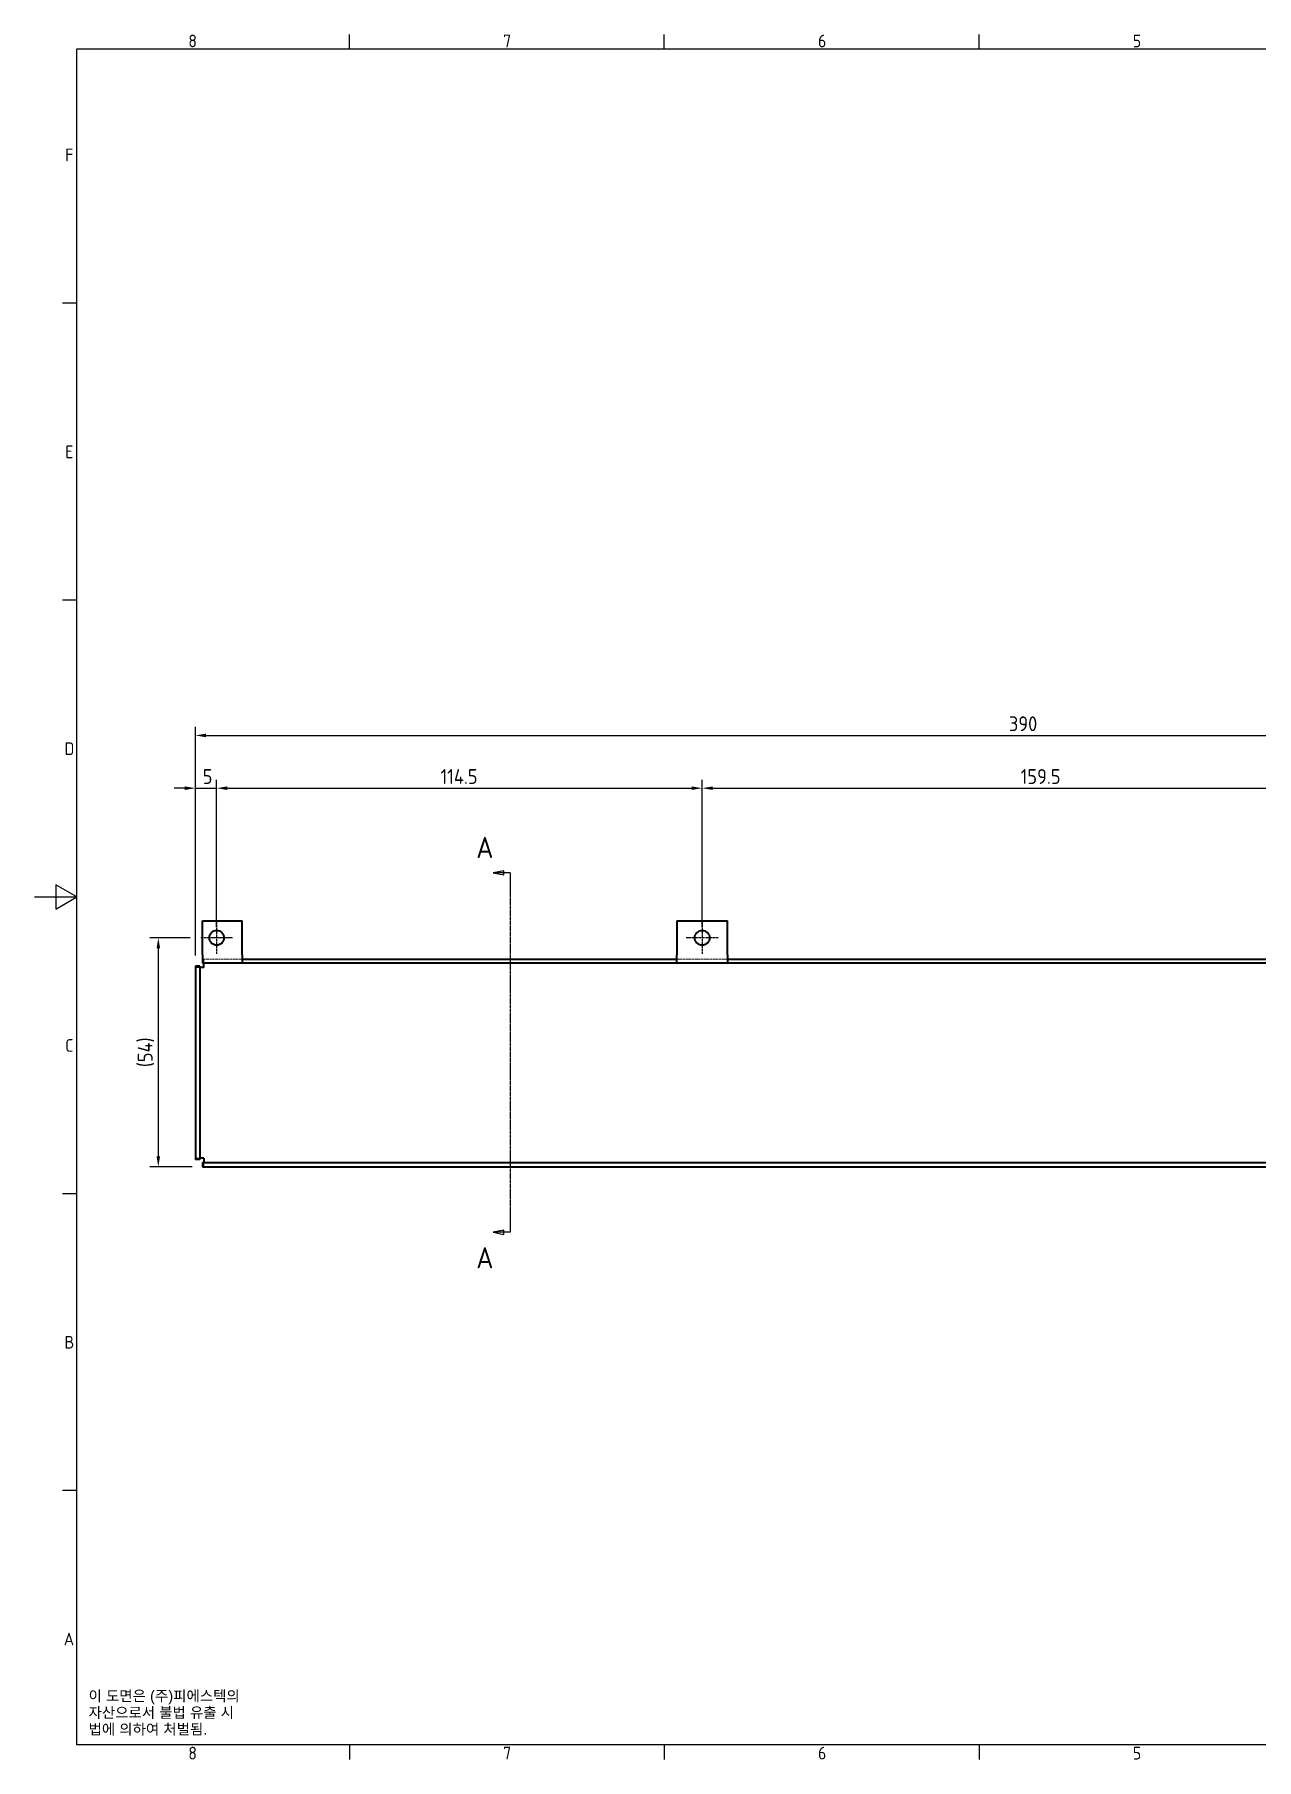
# Model space of a CAD drawing. Header units: millimetres. Extents: x 0 to 594, y 0 to 420.
# Drawn here: x 0 to 288.2, y 6.6 to 413.4 of the extents above; entities that cross this region are included whole.
import ezdxf

# ---------------------------------------------------------------- set-up
doc = ezdxf.new("R2010")
doc.units = ezdxf.units.MM
for name, pattern in [('CHAIN', [0.7087, 0.4724, -0.0591, 0.1181, -0.0591]), ('DASHED', [0.2067, 0.1654, -0.0413]), ('DOUBLE_DASH_CHAIN', [1.2403, 0.6614, -0.0827, 0.1654, -0.0827, 0.1654, -0.0827])]:
    doc.linetypes.add(name, pattern=pattern)
doc.layers.get('0').update_dxf_attribs({"color": 3, "lineweight": 25, "true_color": 0x00ff00})
for name, color, linetype, lineweight, true_color in [('가려진 것(ISO)', 2, 'DASHED', 18, 0xffff00), ('가시적인 것(ISO)', 3, 'Continuous', 40, 0x00ff00), ('기호(ISO)', 5, 'Continuous', 25, 0x0000ff), ('중심 표식(ISO)', 1, 'Continuous', 25, 0xff0000), ('치수(ISO)', 2, 'Continuous', 25, 0xffff00)]:
    doc.layers.add(name, color=color, linetype=linetype, lineweight=lineweight, true_color=true_color)
doc.layers.add('경계(ISO)', color=7, linetype='Continuous', lineweight=25)
doc.layers.add('단면선(ISO)', color=7, linetype='CHAIN', lineweight=25)
doc.styles.add('문자 텍스트_PSTEK_POSCO', font='isocp.shx')
doc.styles.add('부품번호텍스트_PSTEK_POSCO', font='isocp.shx')
doc.styles.add('치수 텍스트_PSTEK_POSCO', font='isocp.shx')
doc.dimstyles.new('치수_PSTEK_POSCO', dxfattribs={"dimtxt": 3.5, "dimasz": 2.5, "dimexe": 2, "dimexo": 2.5, "dimgap": 1, "dimtad": 1, "dimrnd": 1e-08, "dimdsep": 46, "dimtxsty": '치수 텍스트_PSTEK_POSCO', "dimcen": 0.09, "dimdle": 10, "dimclrd": 7, "dimclre": 7, "dimclrt": 2, "dimadec": 1, "dimazin": 2, "dimtfac": 1, "dimtmove": 0, "dimatfit": 3, "dimfxl": 1, "dimtolj": 1, "dimlwd": -1, "dimlwe": -1, "dimarcsym": 0})

# ---------------------------------------------------------------- blocks, each defined once
blk = doc.blocks.new('경계 Default Border')
at = {"layer": '경계(ISO)'}
for p, q in [((74.25, 410), (74.25, 413.4)), ((148.5, 410), (148.5, 413.4)), ((222.75, 410), (222.75, 413.4)), ((10, 350), (6.6, 350)), ((10, 280), (6.6, 280)), ((10, 140), (6.6, 140)), ((10, 70), (6.6, 70)), ((74.25, 10), (74.25, 6.6)), ((148.5, 10), (148.5, 6.6)), ((222.75, 10), (222.75, 6.6))]:
    blk.add_line(p, q, dxfattribs=at)
at = {"layer": '경계(ISO)', "flags": 128}
for points in [[(10, 10), (10, 410), (584, 410), (584, 10), (10, 10)], [(0, 210), (10, 210), (5, 212.89), (5, 207.11), (10, 210)]]:
    blk.add_lwpolyline(points, dxfattribs=at)
at = {"layer": '경계(ISO)', "color": 2, "true_color": 0xffff00, "char_height": 3, "attachment_point": 7, "style": '문자 텍스트_PSTEK_POSCO'}
for s, insert in [('8', (36.27, 410.37)), ('7', (110.52, 410.39)), ('6', (184.77, 410.37)), ('5', (259.02, 410.37)), ('F', (7.24, 383.5)), ('E', (7.24, 313.47)), ('D', (7.08, 243.47)), ('C', (7.24, 173.47)), ('B', (7.08, 103.47)), ('A', (6.91, 33.49)), ('8', (36.27, 6.57)), ('7', (110.52, 6.59)), ('6', (184.77, 6.57)), ('5', (259.02, 6.57))]:
    blk.add_mtext(s, dxfattribs=dict(at, insert=insert))
blk = doc.blocks.new('2dTransSection0')
at = {"layer": '단면선(ISO)', "linetype": 'Continuous'}
for p, q in [((110.66, 216.18), (108.16, 215.68)), ((110.66, 215.68), (108.16, 215.68)), ((108.16, 215.68), (110.66, 215.18)), ((110.66, 215.18), (110.66, 216.18)), ((112.16, 215.68), (110.66, 215.68)), ((112.16, 215.68), (112.16, 211.71)), ((112.16, 134.89), (112.16, 130.92)), ((110.66, 131.42), (108.16, 130.92)), ((110.66, 130.92), (108.16, 130.92)), ((108.16, 130.92), (110.66, 130.42)), ((110.66, 130.42), (110.66, 131.42)), ((112.16, 130.92), (110.66, 130.92))]:
    blk.add_line(p, q, dxfattribs=at)
at = {"layer": '단면선(ISO)', "linetype": 'DOUBLE_DASH_CHAIN'}
blk.add_line((112.16, 215.68), (112.16, 130.92), dxfattribs=at)
at = {"layer": '단면선(ISO)', "linetype": 'Continuous', "flags": 128}
for points in [[(110.66, 216.18), (108.16, 215.68), (110.66, 215.18), (110.66, 216.18)], [(110.66, 131.42), (108.16, 130.92), (110.66, 130.42), (110.66, 131.42)]]:
    blk.add_lwpolyline(points, dxfattribs=at)
at = {"layer": '단면선(ISO)'}
for points in [[(110.66, 216.18), (108.16, 215.68), (110.66, 215.18), (110.66, 216.18)], [(110.66, 131.42), (108.16, 130.92), (110.66, 130.42), (110.66, 131.42)]]:
    blk.add_solid(points, dxfattribs=at)
at = {"layer": '단면선(ISO)', "char_height": 5, "attachment_point": 7, "style": '부품번호텍스트_PSTEK_POSCO'}
for insert in [(104.18, 219.18), (104.18, 122.41)]:
    blk.add_mtext('A', dxfattribs=dict(at, insert=insert))
blk = doc.blocks.new('*D25')
at = {"layer": 'Defpoints', "color": 0, "transparency": 16777216}
for p in [(42.95, 235.65), (42.95, 200.36), (37.95, 193.65)]:
    blk.add_point(p, dxfattribs=at)
at = {"layer": '치수(ISO)', "color": 7, "transparency": 16777216}
for p, q in [((37.95, 196.15), (37.95, 237.65)), ((42.95, 202.86), (42.95, 237.65)), ((35.45, 235.65), (32.95, 235.65)), ((37.95, 235.65), (42.95, 235.65)), ((45.45, 235.65), (47.95, 235.65))]:
    blk.add_line(p, q, dxfattribs=at)
for points in [[(35.45, 236.07), (35.45, 235.23), (37.95, 235.65)], [(45.45, 236.07), (45.45, 235.23), (42.95, 235.65)]]:
    blk.add_solid(points, dxfattribs=at)
at = {"layer": '치수(ISO)', "color": 2, "transparency": 16777216, "insert": (39.68, 238.4), "char_height": 3.5, "attachment_point": 4, "style": '치수 텍스트_PSTEK_POSCO'}
blk.add_mtext('\\A1;5', dxfattribs=at)
blk = doc.blocks.new('*D26')
at = {"layer": 'Defpoints', "color": 0, "transparency": 16777216}
for p in [(157.45, 235.65), (42.95, 200.36), (157.45, 200.36)]:
    blk.add_point(p, dxfattribs=at)
at = {"layer": '치수(ISO)', "color": 7, "transparency": 16777216}
for p, q in [((42.95, 202.86), (42.95, 237.65)), ((157.45, 202.86), (157.45, 237.65)), ((45.45, 235.65), (154.95, 235.65))]:
    blk.add_line(p, q, dxfattribs=at)
for points in [[(45.45, 236.07), (45.45, 235.23), (42.95, 235.65)], [(154.95, 236.07), (154.95, 235.23), (157.45, 235.65)]]:
    blk.add_solid(points, dxfattribs=at)
at = {"layer": '치수(ISO)', "color": 2, "transparency": 16777216, "insert": (95.75, 238.4), "char_height": 3.5, "attachment_point": 4, "style": '치수 텍스트_PSTEK_POSCO'}
blk.add_mtext('\\A1;114.5', dxfattribs=at)
blk = doc.blocks.new('*D27')
at = {"layer": 'Defpoints', "color": 0, "transparency": 16777216}
for p in [(316.95, 235.65), (316.95, 204.11), (157.45, 200.36)]:
    blk.add_point(p, dxfattribs=at)
at = {"layer": '치수(ISO)', "color": 7, "transparency": 16777216}
for p, q in [((157.45, 202.86), (157.45, 237.65)), ((316.95, 206.61), (316.95, 237.65)), ((159.95, 235.65), (314.45, 235.65))]:
    blk.add_line(p, q, dxfattribs=at)
for points in [[(159.95, 236.07), (159.95, 235.23), (157.45, 235.65)], [(314.45, 236.07), (314.45, 235.23), (316.95, 235.65)]]:
    blk.add_solid(points, dxfattribs=at)
at = {"layer": '치수(ISO)', "color": 2, "transparency": 16777216, "insert": (232.57, 238.4), "char_height": 3.5, "attachment_point": 4, "style": '치수 텍스트_PSTEK_POSCO'}
blk.add_mtext('\\A1;159.5', dxfattribs=at)
blk = doc.blocks.new('*D34')
at = {"layer": 'Defpoints', "color": 0, "transparency": 16777216}
for p in [(427.95, 248.09), (427.95, 215.65), (37.95, 193.65)]:
    blk.add_point(p, dxfattribs=at)
at = {"layer": '치수(ISO)', "color": 7, "transparency": 16777216}
for p, q in [((37.95, 196.15), (37.95, 250.09)), ((427.95, 218.15), (427.95, 250.09)), ((40.45, 248.09), (425.45, 248.09))]:
    blk.add_line(p, q, dxfattribs=at)
for points in [[(40.45, 248.51), (40.45, 247.67), (37.95, 248.09)], [(425.45, 248.51), (425.45, 247.67), (427.95, 248.09)]]:
    blk.add_solid(points, dxfattribs=at)
at = {"layer": '치수(ISO)', "color": 2, "transparency": 16777216, "insert": (229.79, 250.84), "char_height": 3.5, "attachment_point": 4, "style": '치수 텍스트_PSTEK_POSCO'}
blk.add_mtext('\\A1;390', dxfattribs=at)
blk = doc.blocks.new('*D40')
at = {"layer": 'Defpoints', "color": 0, "transparency": 16777216}
for p in [(39.2, 200.36), (29.2, 146.36), (39.66, 146.36)]:
    blk.add_point(p, dxfattribs=at)
at = {"layer": '치수(ISO)', "color": 7, "transparency": 16777216}
for p, q in [((36.7, 200.36), (27.2, 200.36)), ((29.2, 197.86), (29.2, 148.86)), ((37.16, 146.36), (27.2, 146.36))]:
    blk.add_line(p, q, dxfattribs=at)
for points in [[(28.78, 197.86), (29.62, 197.86), (29.2, 200.36)], [(28.78, 148.86), (29.62, 148.86), (29.2, 146.36)]]:
    blk.add_solid(points, dxfattribs=at)
at = {"layer": '치수(ISO)', "color": 2, "transparency": 16777216, "insert": (26.27, 169.86), "char_height": 3.5, "attachment_point": 4, "rotation": 90, "style": '치수 텍스트_PSTEK_POSCO'}
blk.add_mtext('\\A1;(54)', dxfattribs=at)

msp = doc.modelspace()

# ---------------------------------------------------------------- linework, layer by layer
at = {"layer": '가려진 것(ISO)'}
for p, q in [((39.6565, 195.3581), (48.9494, 195.3581)), ((39.9494, 194.3581), (39.9494, 195.3581)), ((151.4494, 195.3581), (163.4494, 195.3581)), ((38.9494, 193.3581), (37.9494, 193.3581)), ((38.9494, 148.3581), (37.9494, 148.3581)), ((39.9494, 147.3581), (39.9494, 146.3581))]:
    msp.add_line(p, q, dxfattribs=at)
at = {"layer": '가시적인 것(ISO)'}
for p, q in [((39.6565, 204.3581), (48.9494, 204.3581)), ((39.6565, 196.3581), (39.6565, 204.3581)), ((48.9494, 196.3581), (48.9494, 204.3581)), ((151.4494, 204.3581), (151.4494, 196.3581)), ((151.4494, 204.3581), (163.4494, 204.3581)), ((163.4494, 196.3581), (163.4494, 204.3581)), ((39.6565, 196.3581), (39.6565, 194.3581)), ((48.9494, 196.3581), (48.9494, 194.3581)), ((48.9494, 195.3581), (151.4494, 195.3581)), ((151.4494, 194.3581), (151.4494, 196.3581)), ((163.4494, 196.3581), (163.4494, 194.3581)), ((163.4494, 195.3581), (310.9494, 195.3581)), ((37.9494, 193.651), (37.9494, 148.0652)), ((38.9494, 193.651), (37.9494, 193.651)), ((38.9494, 193.651), (38.9494, 148.0652)), ((39.9494, 193.3581), (38.9494, 193.3581)), ((48.9494, 194.3581), (39.6565, 194.3581)), ((39.9494, 193.3581), (39.9494, 194.3581)), ((151.4494, 194.3581), (48.9494, 194.3581)), ((163.4494, 194.3581), (151.4494, 194.3581)), ((310.9494, 194.3581), (163.4494, 194.3581)), ((38.9494, 148.0652), (37.9494, 148.0652)), ((39.9494, 148.3581), (38.9494, 148.3581)), ((39.6565, 147.3581), (426.2423, 147.3581)), ((39.6565, 147.3581), (39.6565, 146.3581)), ((39.9494, 148.3581), (39.9494, 147.3581)), ((39.6565, 146.3581), (426.2423, 146.3581))]:
    msp.add_line(p, q, dxfattribs=at)
for centre in [(42.9494, 200.3581), (157.4494, 200.3581)]:
    msp.add_circle(centre, 1.75, dxfattribs=at)
at = {"layer": '중심 표식(ISO)', "linetype": 'CHAIN'}
for p, q in [((42.9494, 204.1081), (42.9494, 196.6081)), ((157.4494, 204.1081), (157.4494, 196.6081)), ((46.6994, 200.3581), (39.1994, 200.3581)), ((161.1994, 200.3581), (153.6994, 200.3581))]:
    msp.add_line(p, q, dxfattribs=at)

# ---------------------------------------------------------------- block references
msp.add_blockref('경계 Default Border', (0, 0))
at = {"layer": '단면선(ISO)'}
msp.add_blockref('2dTransSection0', (0, 0), dxfattribs=at)

# ---------------------------------------------------------------- texts
at = {"layer": '기호(ISO)', "color": 2, "true_color": 0xffff00, "insert": (12.7551, 17.5146), "char_height": 2.5, "width": 39.306104, "attachment_point": 4, "line_spacing_factor": 0.944221, "style": '문자 텍스트_PSTEK_POSCO'}
msp.add_mtext('{\\fArial|b0|i0;\\H2.5000;이 도면은 (주)피에스텍의\\P자산으로서 불법 유출 시 \\P법에 의하여 처벌됨.}', dxfattribs=at)

# ---------------------------------------------------------------- dimensions: what is measured, and where the dimension line sits
at = {"layer": '치수(ISO)', "color": 7}
for base, p1, p2, override, picture, middle in [((427.9494, 248.0899), (37.9494, 193.651), (427.9494, 215.651), {"dimdec": 2, "dimtp": 0, "dimtm": 0, "dimtdec": 2, "dimtofl": 0, "dimatfit": 1}, '*D34', (232.9494, 248.0899)), ((42.9494, 235.651), (37.9494, 193.651), (42.9494, 200.3581), {"dimdec": 2, "dimtp": 0, "dimtm": 0, "dimtdec": 2, "dimtofl": 1, "dimatfit": 1}, '*D25', (40.4494, 235.651)), ((157.4494, 235.651), (42.9494, 200.3581), (157.4494, 200.3581), {"dimdec": 2, "dimtp": 0, "dimtm": 0, "dimtdec": 2, "dimtofl": 0, "dimatfit": 1}, '*D26', (100.1994, 235.651)), ((316.9494, 235.651), (157.4494, 200.3581), (316.9494, 204.1081), {"dimdec": 2, "dimtp": 0, "dimtm": 0, "dimtdec": 2, "dimtofl": 0, "dimatfit": 1}, '*D27', (237.1994, 235.651))]:
    dim = msp.add_linear_dim(base=base, p1=p1, p2=p2, angle=180, dimstyle='치수_PSTEK_POSCO', override=override, dxfattribs=at)
    dim.commit()
    dim.dimension.update_dxf_attribs({"geometry": picture, "text_midpoint": middle, "dimtype": 160})
dim = msp.add_linear_dim(base=(29.1994, 146.3581), p1=(39.1994, 200.3581), p2=(39.6565, 146.3581), angle=90, text='(<>)', dimstyle='치수_PSTEK_POSCO', override={"dimgap": 1, "dimdec": 2, "dimtol": 0, "dimlim": 0, "dimtp": 0, "dimtm": 0, "dimtdec": 2, "dimtofl": 0, "dimatfit": 1}, dxfattribs=at)
dim.commit()
dim.dimension.update_dxf_attribs({"geometry": '*D40', "text_midpoint": (29.1994, 173.3581), "dimtype": 160})

doc.saveas('drawing.dxf')
